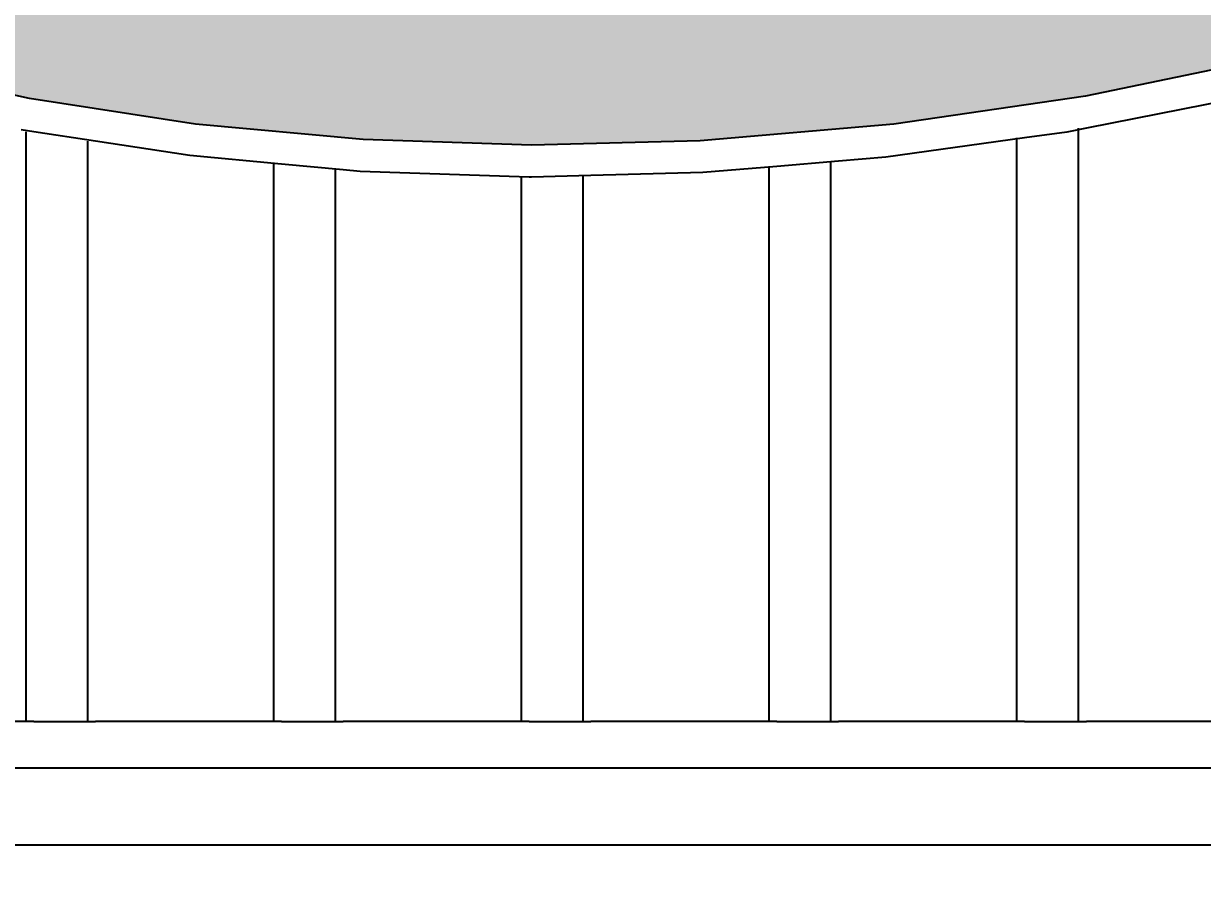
# Model space of a CAD drawing. Extents: x 396092 to 455492, y 17293 to 132793.
# Drawn here: x 407391 to 408152, y 45321 to 45882 of the extents above; entities that cross this region are included whole.
import ezdxf

# ---------------------------------------------------------------- set-up
doc = ezdxf.new("R2010")
doc.units = 0
doc.header["$LTSCALE"] = 1000
doc.header["$MEASUREMENT"] = 0
doc.layers.add('MU', color=34, linetype='Continuous')
doc.layers.add('PUB_DIM', color=3, linetype='Continuous')
doc.styles.add('_TCH_DIM_T3', font='SIMPLEX', dxfattribs={"width": 0.705882, "bigfont": 'GBCBIG'})
doc.dimstyles.new('_TCH_ARCH&&50', dxfattribs={"dimtxt": 148.75, "dimasz": 50, "dimexe": 125, "dimexo": 150, "dimgap": 63.125, "dimtad": 1, "dimdec": 0, "dimzin": 0, "dimdsep": 46, "dimtxsty": '_TCH_DIM_T3', "dimblk": 'ARCHTICK', "dimcen": 0.09, "dimclrt": 7, "dimazin": 2, "dimtfac": 1, "dimtdec": 0, "dimtix": 1, "dimtmove": 2, "dimatfit": 3, "dimfxl": 1, "dimtolj": 1, "dimtzin": 0, "dimarcsym": 0})

# ---------------------------------------------------------------- blocks, each defined once
blk = doc.blocks.new('_ArchTick')
at = {"color": 0, "linetype": 'ByBlock', "const_width": 0.4}
blk.add_lwpolyline([(-0.5, -0.5), (0.5, 0.5)], dxfattribs=at)
blk = doc.blocks.new('*D68')
at = {"layer": 'Defpoints', "color": 0, "transparency": 16777216}
for p in [(406652.73, 45358.06), (409452.73, 45358.06), (409452.73, 44608.97)]:
    blk.add_point(p, dxfattribs=at)
at = {"layer": 'PUB_DIM', "color": 0, "lineweight": -2, "transparency": 16777216}
for p, q in [((406652.73, 45208.06), (406652.73, 44483.97)), ((409452.73, 45208.06), (409452.73, 44483.97)), ((406652.73, 44608.97), (409452.73, 44608.97))]:
    blk.add_line(p, q, dxfattribs=at)
at = {"layer": 'PUB_DIM', "color": 0, "lineweight": -2, "transparency": 16777216, "xscale": 50, "yscale": 50, "zscale": 50, "rotation": 180}
blk.add_blockref('_ArchTick', (406652.73, 44608.97), dxfattribs=at)
at = {"layer": 'PUB_DIM', "color": 0, "lineweight": -2, "transparency": 16777216, "xscale": 50, "yscale": 50, "zscale": 50}
blk.add_blockref('_ArchTick', (409452.73, 44608.97), dxfattribs=at)
at = {"layer": 'PUB_DIM', "color": 7, "transparency": 16777216, "insert": (408052.73, 44746.47), "char_height": 148.75, "attachment_point": 5, "style": '_TCH_DIM_T3'}
blk.add_mtext('\\A1;2800', dxfattribs=at)

msp = doc.modelspace()

# ---------------------------------------------------------------- hatches: boundary and pattern name
h = msp.add_hatch()
h.set_pattern_fill('HEX', color=8, scale=20)
h.set_pattern_definition([(0, (0, 0), (0, 32.99556), [19.05, -38.1]), (120, (0, 0), (-28.5749932, -16.49778), [19.05, -38.1]), (60, (19.05, 0), (-28.5749932, 16.49778), [19.05, -38.1])])
h.paths.add_polyline_path([(406677.73, 45542.51), (406677.73, 45430.76), (406829.28, 45430.76)])
h.paths.add_polyline_path([(408300.31, 46028.9), (408737.74, 46225.76), (408728.59, 46225.76), (408695.48, 46225.76), (406724.62, 46225.76), (406690.68, 46225.76), (407108.19, 46033.78), (407186.8, 46003.06), (407267.69, 45976.7), (407350.5, 45954.8), (407434.89, 45937.47), (407520.48, 45924.79), (407609.06, 45916.65), (407698.11, 45913.49), (407787.21, 45915.32), (407875.96, 45922.12), (407963.95, 45933.86), (408050.77, 45950.5), (408136.03, 45971.96), (408219.34, 45998.13)])
h.paths.add_polyline_path([(408199.01, 45859.97), (408318.51, 45892.42), (408434.9, 45931.82), (408547.59, 45977.98), (409030.42, 46225.76), (409013.58, 46225.76), (408779.93, 46225.76), (408322.71, 46015.13), (408239.27, 45982.68), (408153.34, 45955.05), (408065.31, 45932.36), (407975.6, 45914.72), (407884.64, 45902.22), (407792.85, 45894.91), (407700.67, 45892.82), (407608.54, 45895.97), (407516.88, 45904.35), (407427.81, 45917.61), (407340.02, 45935.8), (407253.92, 45958.84), (407169.89, 45986.62), (407088.33, 46019.02), (406677.73, 46211.3), (406677.73, 46133.95), (406895.34, 46007.09), (406988.65, 45960.6), (407085.76, 45919.75), (407186.17, 45884.77), (407289.36, 45855.83), (407394.8, 45833.08), (407501.95, 45816.64), (407610.24, 45806.59), (407719.13, 45802.99), (407828.05, 45805.86), (407953.16, 45816.58), (408077.02, 45834.65)])
h.paths.add_polyline_path([(409427.73, 45828.53), (409128.69, 45765.56), (408992.29, 45728.31), (408859.36, 45683.3), (408730.55, 45630.75), (408606.49, 45570.91), (408357.54, 45430.76), (409427.73, 45430.76)])
h.paths.add_polyline_path([(410501.05, 45592.18), (410440.8, 45631.68), (410377.54, 45667.82), (410311.54, 45700.44), (410243.08, 45729.41), (410172.47, 45754.6), (410100.01, 45775.9), (410026, 45793.22), (409950.78, 45806.48), (409874.67, 45815.63), (409797.99, 45820.62), (409721.08, 45821.44), (409644.27, 45818.08), (409577.73, 45811.52), (409577.73, 45430.76), (410696.93, 45430.76), (410558.02, 45549.49)])
h.paths.add_polyline_path([(410910.44, 46042.97), (410589.45, 46225.76), (410586.16, 46225.76), (410354.75, 46225.76), (410755.1, 45990.22), (410875.88, 45929.94), (410994.85, 45880.01), (411117.81, 45837.22), (411244.16, 45801.77), (411373.24, 45773.85), (411504.4, 45753.6), (411636.98, 45741.13), (411770.29, 45736.49), (411903.67, 45739.71), (412036.43, 45750.78), (412327.73, 45792.55), (412327.73, 45975.26), (412078.58, 45906.43), (411987.47, 45886.72), (411894.98, 45872.06), (411801.51, 45862.51), (411708.24, 45858.14), (411614.83, 45858.86), (411521.68, 45864.67), (411429.19, 45875.54), (411337.78, 45891.43), (411247.83, 45912.27), (411159.75, 45937.96), (411073.9, 45968.41), (410990.68, 46003.46)])
h.paths.add_polyline_path([(412327.73, 46225.76), (410618.93, 46225.76), (410962.7, 46040.53), (411047.6, 46001.96), (411135.55, 45968.36), (411226.12, 45939.9), (411318.86, 45916.73), (411413.34, 45898.95), (411509.08, 45886.64), (411605.63, 45879.88), (411702.52, 45878.69), (411799.27, 45883.08), (411893.38, 45892.76), (411986.48, 45907.72), (412078.13, 45927.88), (412327.73, 45998.18)])
h.paths.add_polyline_path([(413553.68, 45578.22), (413467.12, 45623.82), (413377.02, 45664.46), (413283.79, 45699.95), (413187.86, 45730.13), (413089.66, 45754.86), (412989.66, 45774.02), (412888.32, 45787.54), (412786.09, 45795.33), (412527.73, 45800.48), (412527.73, 45791.62), (412527.73, 45430.76), (413795.62, 45430.76)])
h.paths.add_polyline_path([(414987.73, 46225.76), (414977.89, 46225.76), (413674.86, 46225.76), (414022.86, 46044.04), (414110.6, 46006.56), (414201.26, 45974.18), (414294.41, 45947.04), (414389.6, 45925.27), (414486.39, 45908.99), (414584.31, 45898.26), (414682.89, 45893.15), (414781.66, 45893.67), (414880.15, 45899.81), (414987.73, 45912.75)])

# ---------------------------------------------------------------- linework, layer by layer
msp.add_lwpolyline([(434627.73, 45350.76), (400427.73, 45350.76)])
at = {"layer": 'MU', "color": 37}
for p, q in [((407394.8, 45833.08), (407289.36, 45855.83)), ((408199.01, 45859.97), (408077.02, 45834.65)), ((407501.95, 45816.64), (407394.8, 45833.08)), ((408077.02, 45834.65), (407953.16, 45816.58)), ((408180.49, 45834.21), (408077.49, 45813.94)), ((407610.24, 45806.59), (407501.95, 45816.64)), ((407953.16, 45816.58), (407828.05, 45805.86)), ((407397.49, 45811.68), (407389.36, 45812.92)), ((407392.49, 45430.76), (407392.49, 45811.68)), ((407437.49, 45805.54), (407397.49, 45811.68)), ((408064.97, 45811.48), (408037.49, 45807.64)), ((408077.49, 45813.94), (408064.97, 45811.48)), ((408072.49, 45430.76), (408072.49, 45813.94)), ((407432.49, 45430.76), (407432.49, 45805.54)), ((407498.27, 45796.21), (407437.49, 45805.54)), ((407719.13, 45802.99), (407610.24, 45806.59)), ((407828.05, 45805.86), (407719.13, 45802.99)), ((408037.49, 45807.64), (407947.88, 45795.14)), ((408032.49, 45430.76), (408032.49, 45807.64)), ((407557.49, 45790.72), (407498.27, 45796.21)), ((407947.88, 45795.14), (407917.49, 45792.59)), ((407552.49, 45430.76), (407552.49, 45790.72)), ((407597.49, 45787.01), (407557.49, 45790.72)), ((407592.49, 45430.76), (407592.49, 45787.01)), ((407608.34, 45786), (407597.49, 45787.01)), ((407717.49, 45782.39), (407608.34, 45786)), ((407877.49, 45789.25), (407829.74, 45785.25)), ((407872.49, 45430.76), (407872.49, 45789.25)), ((407917.49, 45792.59), (407877.49, 45789.25)), ((407912.49, 45430.76), (407912.49, 45792.59)), ((407712.49, 45430.76), (407712.49, 45782.39)), ((407719.03, 45782.34), (407717.49, 45782.39)), ((407757.49, 45783.35), (407719.03, 45782.34)), ((407752.49, 45430.76), (407752.49, 45783.35)), ((407829.74, 45785.25), (407757.49, 45783.35)), ((407397.49, 45430.76), (407277.49, 45430.76)), ((407397.49, 45430.76), (407437.49, 45430.76)), ((407557.49, 45430.76), (407437.49, 45430.76)), ((407557.49, 45430.76), (407597.49, 45430.76)), ((407717.49, 45430.76), (407597.49, 45430.76)), ((407717.49, 45430.76), (407757.49, 45430.76)), ((407877.49, 45430.76), (407757.49, 45430.76)), ((407877.49, 45430.76), (407917.49, 45430.76)), ((408037.49, 45430.76), (407917.49, 45430.76)), ((408037.49, 45430.76), (408077.49, 45430.76)), ((408197.49, 45430.76), (408077.49, 45430.76)), ((406677.73, 45400.76), (409427.73, 45400.76)), ((409427.73, 45350.76), (406677.73, 45350.76))]:
    msp.add_line(p, q, dxfattribs=at)

# ---------------------------------------------------------------- dimensions: what is measured, and where the dimension line sits
at = {"layer": 'PUB_DIM'}
dim = msp.add_aligned_dim(p1=(406652.73, 45358.06), p2=(409452.73, 45358.06), distance=-749.09, dimstyle='_TCH_ARCH&&50', dxfattribs=at)
dim.commit()
dim.dimension.update_dxf_attribs({"geometry": '*D68', "text_midpoint": (408052.73, 44746.47)})

doc.saveas('drawing.dxf')
